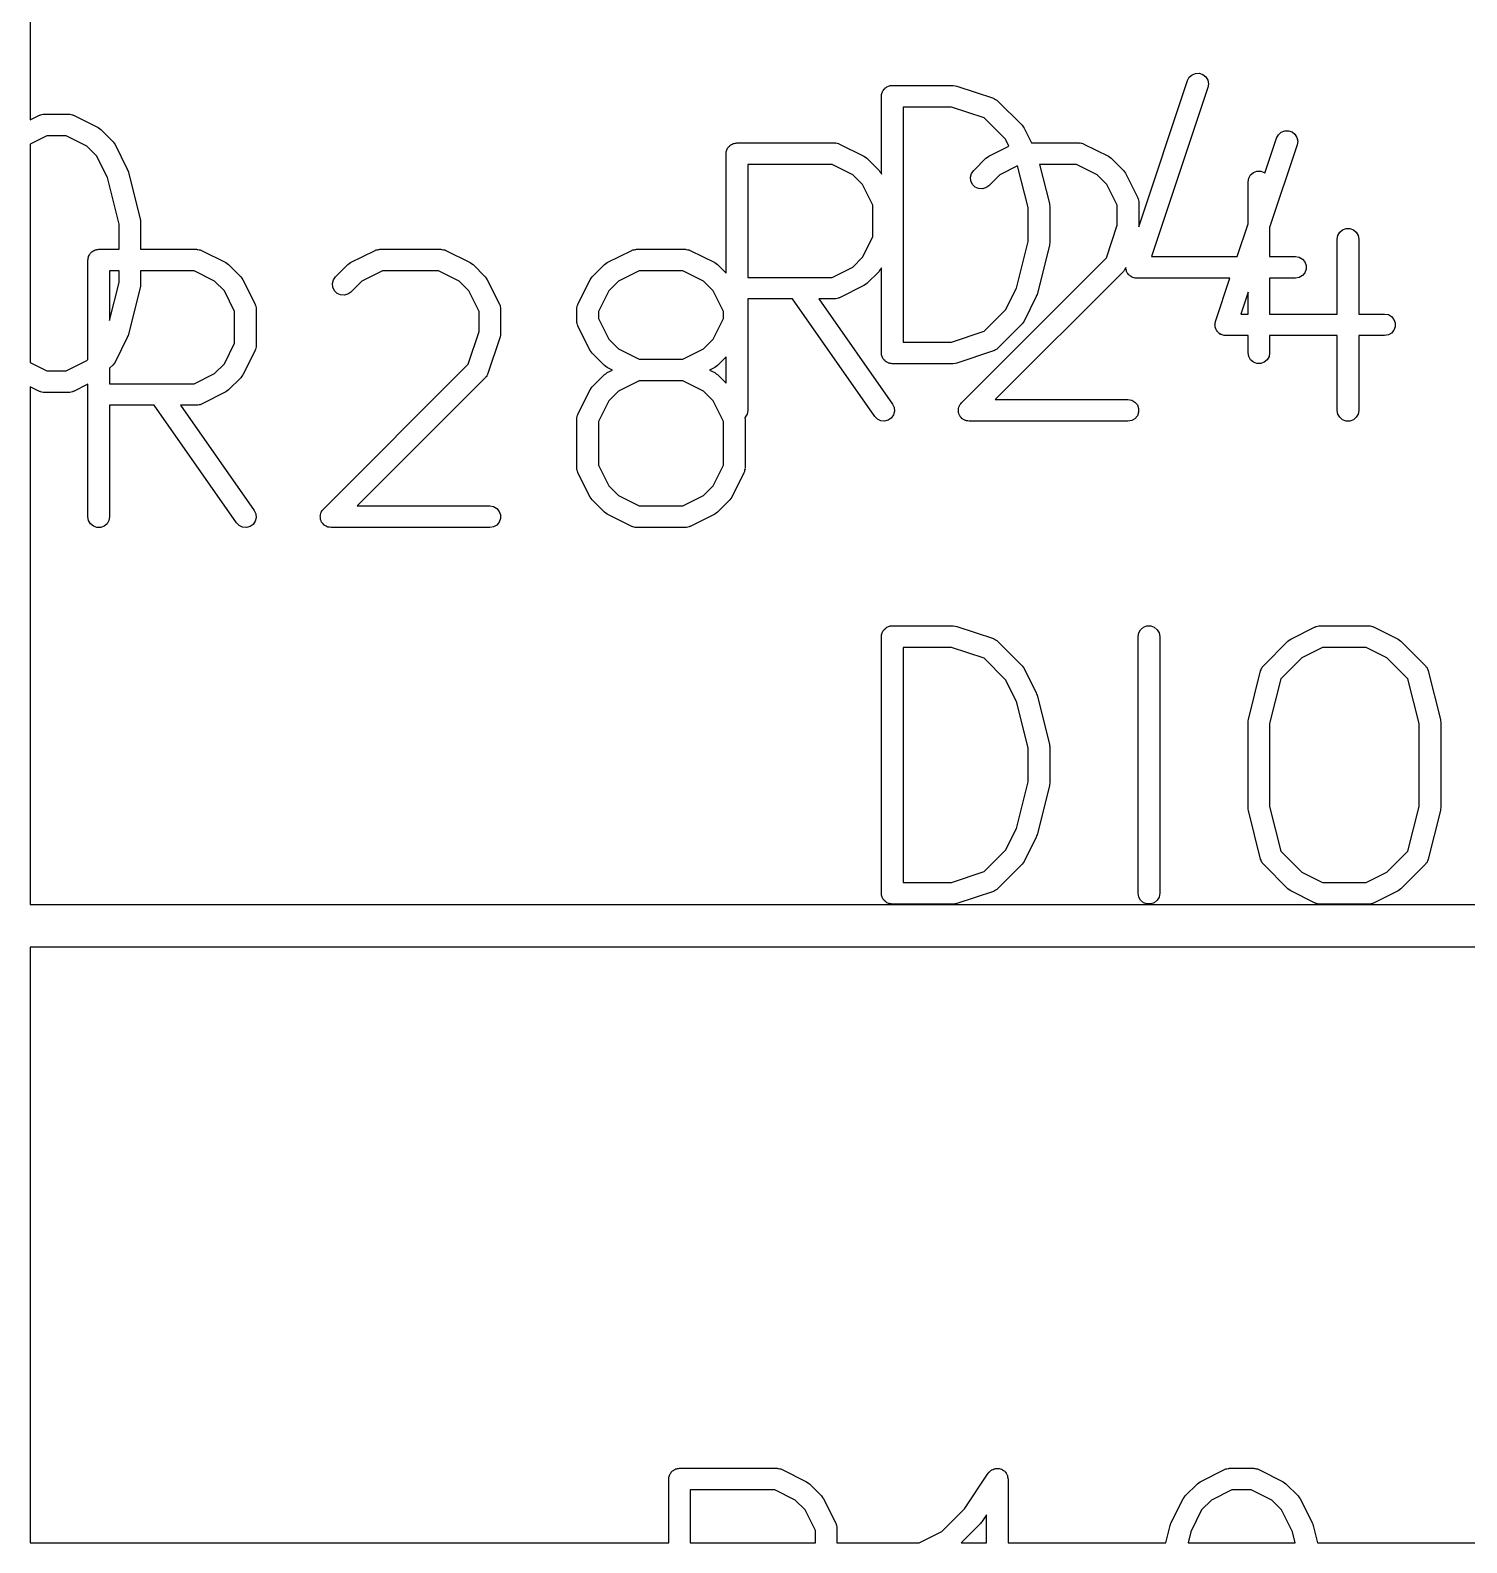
# Model space of a CAD drawing. Extents: x -2.2 to 89.1, y -78.6 to 9.2.
# Drawn here: x 65.1 to 71.85, y -37.4 to -30.29 of the extents above; entities that cross this region are included whole.
import ezdxf

# ---------------------------------------------------------------- set-up
doc = ezdxf.new("R2010")
doc.units = 0
doc.header["$MEASUREMENT"] = 0
doc.layers.add('BLACK', color=7, linetype='CONTINUOUS')

msp = doc.modelspace()

# ---------------------------------------------------------------- linework, layer by layer
at = {"layer": 'Black'}
for p, q in [((65.1, -27.65), (65.1, -30.7123)), ((70.562, -30.5003), (70.5784, -30.4938)), ((70.5784, -30.4938), (70.596, -30.4933)), ((70.596, -30.4933), (70.6128, -30.4989)), ((69.1111, -30.5722), (69.1133, -30.5684)), ((69.1133, -30.5684), (69.1168, -30.5655)), ((69.1168, -30.5655), (69.1196, -30.5621)), ((69.1196, -30.5621), (69.1235, -30.5599)), ((69.1235, -30.5599), (69.1269, -30.5571)), ((69.1269, -30.5571), (69.131, -30.5555)), ((69.131, -30.5555), (69.1349, -30.5533)), ((69.1349, -30.5533), (69.1393, -30.5525)), ((69.1393, -30.5525), (69.1434, -30.551)), ((69.1434, -30.551), (69.1479, -30.551)), ((69.1479, -30.551), (69.1523, -30.5502)), ((69.1523, -30.5502), (69.4395, -30.5502)), ((69.4395, -30.5502), (69.4475, -30.5517)), ((69.4475, -30.5517), (69.4556, -30.5529)), ((69.4556, -30.5529), (69.6279, -30.6103)), ((70.3115, -31.2141), (70.5404, -30.5275)), ((70.6368, -30.5597), (70.3718, -31.3546)), ((70.5404, -30.5275), (70.5488, -30.512)), ((70.5488, -30.512), (70.562, -30.5003)), ((70.6128, -30.4989), (70.6266, -30.5099)), ((70.6266, -30.5099), (70.6358, -30.5249)), ((70.6358, -30.5249), (70.6394, -30.5422)), ((70.6394, -30.5422), (70.6368, -30.5597)), ((69.1015, -30.601), (69.1022, -30.5967)), ((69.1015, -30.9668), (69.1015, -30.601)), ((69.1022, -30.5922), (69.1038, -30.5881)), ((69.1022, -30.5967), (69.1022, -30.5922)), ((69.1038, -30.5881), (69.1045, -30.5837)), ((69.1045, -30.5837), (69.1067, -30.5798)), ((69.1067, -30.5798), (69.1083, -30.5756)), ((69.1083, -30.5756), (69.1111, -30.5722)), ((69.6279, -30.6103), (69.6305, -30.6117)), ((69.6305, -30.6117), (69.6333, -30.6125)), ((69.6333, -30.6125), (69.6382, -30.6159)), ((69.6382, -30.6159), (69.6435, -30.6187)), ((69.6435, -30.6187), (69.6454, -30.6209)), ((69.6454, -30.6209), (69.6478, -30.6226)), ((69.6478, -30.6226), (69.7627, -30.7375)), ((65.1, -30.7123), (65.1434, -30.6906)), ((65.1434, -30.6906), (65.1462, -30.6898)), ((65.1462, -30.6898), (65.1487, -30.6883)), ((65.1487, -30.6883), (65.1546, -30.6873)), ((65.1546, -30.6873), (65.1603, -30.6856)), ((65.1603, -30.6856), (65.1632, -30.6858)), ((65.1632, -30.6858), (65.1661, -30.6852)), ((65.1661, -30.6852), (65.281, -30.6852)), ((65.281, -30.6852), (65.2839, -30.6858)), ((65.2839, -30.6858), (65.2868, -30.6856)), ((65.2868, -30.6856), (65.2925, -30.6873)), ((65.2925, -30.6873), (65.2984, -30.6883)), ((65.2984, -30.6883), (65.3009, -30.6898)), ((65.3009, -30.6898), (65.3037, -30.6906)), ((65.3037, -30.6906), (65.4186, -30.7481)), ((69.2031, -30.6518), (69.2031, -31.7567)), ((69.4313, -30.6518), (69.2031, -30.6518)), ((69.5844, -30.7029), (69.4313, -30.6518)), ((69.685, -30.8035), (69.5844, -30.7029)), ((65.4186, -30.7481), (65.4252, -30.7529)), ((65.4252, -30.7529), (65.4318, -30.7576)), ((65.4318, -30.7576), (65.4893, -30.815)), ((69.7627, -30.7375), (69.7674, -30.7442)), ((69.7674, -30.7442), (69.7722, -30.7507)), ((69.7722, -30.7507), (69.807, -30.8202)), ((70.9594, -30.7975), (70.9678, -30.782)), ((70.9678, -30.782), (70.981, -30.7703)), ((70.981, -30.7703), (70.9974, -30.7638)), ((70.9974, -30.7638), (71.0151, -30.7633)), ((71.0151, -30.7633), (71.0318, -30.7689)), ((71.0318, -30.7689), (71.0456, -30.7799)), ((71.0456, -30.7799), (71.0549, -30.7949)), ((65.1781, -30.7868), (65.1, -30.8259)), ((65.1, -30.8259), (65.1, -31.8527)), ((65.269, -30.7868), (65.1781, -30.7868)), ((65.3658, -30.8353), (65.269, -30.7868)), ((65.4116, -30.881), (65.3658, -30.8353)), ((65.4893, -30.815), (65.494, -30.8217)), ((65.494, -30.8217), (65.4988, -30.8282)), ((65.4988, -30.8282), (65.5563, -30.9431)), ((68.3738, -30.8581), (68.3745, -30.8537)), ((68.3745, -30.8537), (68.3767, -30.8498)), ((68.3767, -30.8498), (68.3783, -30.8456)), ((68.3783, -30.8456), (68.3811, -30.8422)), ((68.3811, -30.8422), (68.3833, -30.8384)), ((68.3833, -30.8384), (68.3868, -30.8355)), ((68.3868, -30.8355), (68.3896, -30.8321)), ((68.3896, -30.8321), (68.3935, -30.8299)), ((68.3935, -30.8299), (68.3969, -30.8271)), ((68.3969, -30.8271), (68.401, -30.8255)), ((68.401, -30.8255), (68.4049, -30.8233)), ((68.4049, -30.8233), (68.4093, -30.8225)), ((68.4093, -30.8225), (68.4134, -30.821)), ((68.4134, -30.821), (68.4179, -30.821)), ((68.4179, -30.821), (68.4223, -30.8202)), ((68.4223, -30.8202), (68.8819, -30.8202)), ((68.8819, -30.8202), (68.8848, -30.8208)), ((68.8848, -30.8208), (68.8877, -30.8206)), ((68.8877, -30.8206), (68.8934, -30.8223)), ((68.8934, -30.8223), (68.8993, -30.8233)), ((68.8993, -30.8233), (68.9018, -30.8248)), ((68.9018, -30.8248), (68.9046, -30.8256)), ((68.9046, -30.8256), (69.0195, -30.8831)), ((69.606, -30.8831), (69.7011, -30.8356)), ((69.7011, -30.8356), (69.685, -30.8035)), ((69.807, -30.8202), (70.0309, -30.8202)), ((70.0309, -30.8202), (70.0338, -30.8208)), ((70.0338, -30.8208), (70.0367, -30.8206)), ((70.0367, -30.8206), (70.0424, -30.8223)), ((70.0424, -30.8223), (70.0483, -30.8233)), ((70.0483, -30.8233), (70.0508, -30.8248)), ((70.0508, -30.8248), (70.0536, -30.8256)), ((70.0536, -30.8256), (70.1686, -30.8831)), ((70.9046, -30.962), (70.9594, -30.7975)), ((71.0558, -30.8297), (70.9266, -31.2172)), ((71.0549, -30.7949), (71.0584, -30.8122)), ((71.0584, -30.8122), (71.0558, -30.8297)), ((65.4629, -30.9836), (65.4116, -30.881)), ((68.3715, -30.871), (68.3722, -30.8667)), ((68.3715, -31.4332), (68.3715, -30.871)), ((68.3722, -30.8622), (68.3738, -30.8581)), ((68.3722, -30.8667), (68.3722, -30.8622)), ((68.4731, -30.9218), (68.4731, -31.4522)), ((68.8699, -30.9218), (68.4731, -30.9218)), ((68.9667, -30.9703), (68.8699, -30.9218)), ((69.0195, -30.8831), (69.026, -30.8879)), ((69.026, -30.8879), (69.0327, -30.8926)), ((69.0327, -30.8926), (69.0902, -30.95)), ((69.5354, -30.95), (69.5928, -30.8926)), ((69.5928, -30.8926), (69.5995, -30.8879)), ((69.5995, -30.8879), (69.606, -30.8831)), ((70.0189, -30.9218), (69.845, -30.9218)), ((69.845, -30.9218), (69.891, -31.1058)), ((70.1157, -30.9703), (70.0189, -30.9218)), ((70.1686, -30.8831), (70.1751, -30.8879)), ((70.1751, -30.8879), (70.1818, -30.8926)), ((70.1818, -30.8926), (70.2392, -30.95)), ((65.5175, -31.2019), (65.4629, -30.9836)), ((65.5563, -30.9431), (65.5579, -30.9485)), ((65.5579, -30.9485), (65.5601, -30.9535)), ((65.5601, -30.9535), (65.6176, -31.1833)), ((69.0125, -31.016), (68.9667, -30.9703)), ((69.0902, -30.95), (69.0948, -30.9567)), ((69.0948, -30.9567), (69.0997, -30.9632)), ((69.0997, -30.9632), (69.1015, -30.9668)), ((69.5207, -30.9815), (69.5253, -30.9645)), ((69.5222, -30.9991), (69.5207, -30.9815)), ((69.5253, -30.9645), (69.5354, -30.95)), ((69.6589, -30.9703), (69.6072, -31.0219)), ((69.742, -30.9287), (69.6589, -30.9703)), ((69.7909, -31.1244), (69.742, -30.9287)), ((70.1615, -31.016), (70.1157, -30.9703)), ((70.2392, -30.95), (70.2439, -30.9567)), ((70.2439, -30.9567), (70.2487, -30.9632)), ((70.2487, -30.9632), (70.3062, -31.0781)), ((70.825, -31.0032), (70.8281, -30.9858)), ((70.8281, -30.9858), (70.8369, -30.9706)), ((70.8369, -30.9706), (70.8504, -30.9592)), ((70.8504, -30.9592), (70.867, -30.9532)), ((70.867, -30.9532), (70.8847, -30.9532)), ((70.8847, -30.9532), (70.9012, -30.9592)), ((70.9012, -30.9592), (70.9046, -30.962)), ((69.0609, -31.1128), (69.0125, -31.016)), ((69.5297, -31.0151), (69.5222, -30.9991)), ((69.5422, -31.0276), (69.5297, -31.0151)), ((69.5582, -31.035), (69.5422, -31.0276)), ((69.5757, -31.0366), (69.5582, -31.035)), ((69.5928, -31.032), (69.5757, -31.0366)), ((69.6072, -31.0219), (69.5928, -31.032)), ((70.2099, -31.1128), (70.1615, -31.016)), ((70.825, -31.2007), (70.825, -31.0032)), ((69.0609, -31.2612), (69.0609, -31.1128)), ((69.7909, -31.2842), (69.7909, -31.1244)), ((69.891, -31.1058), (69.8914, -31.112)), ((69.8914, -31.112), (69.8925, -31.1181)), ((69.8925, -31.1181), (69.8925, -31.2905)), ((70.2099, -31.2075), (70.2099, -31.1128)), ((70.3062, -31.0781), (70.307, -31.0809)), ((70.307, -31.0809), (70.3085, -31.0835)), ((70.3085, -31.0835), (70.3095, -31.0893)), ((70.3095, -31.0893), (70.3112, -31.095)), ((70.3112, -31.095), (70.311, -31.098)), ((70.311, -31.098), (70.3115, -31.1009)), ((70.3115, -31.1009), (70.3115, -31.2141)), ((65.5175, -31.3202), (65.5175, -31.2019)), ((65.6176, -31.1833), (65.618, -31.1895)), ((65.618, -31.1895), (65.6191, -31.1957)), ((65.6191, -31.1957), (65.6191, -31.3202)), ((70.1589, -31.3607), (70.2099, -31.2075)), ((70.7737, -31.3546), (70.825, -31.2007)), ((69.0125, -31.358), (69.0609, -31.2612)), ((70.9266, -31.2172), (70.9266, -31.3546)), ((71.2441, -31.2732), (71.2471, -31.2558)), ((71.2441, -31.6246), (71.2441, -31.2732)), ((71.2471, -31.2558), (71.256, -31.2406)), ((71.256, -31.2406), (71.2695, -31.2292)), ((71.2695, -31.2292), (71.2861, -31.2232)), ((71.2861, -31.2232), (71.3037, -31.2232)), ((71.3037, -31.2232), (71.3203, -31.2292)), ((71.3203, -31.2292), (71.3338, -31.2406)), ((71.3338, -31.2406), (71.3426, -31.2558)), ((71.3426, -31.2558), (71.3457, -31.2732)), ((71.3457, -31.2732), (71.3457, -31.6246)), ((65.3745, -31.3537), (65.3767, -31.3498)), ((65.3767, -31.3498), (65.3783, -31.3456)), ((65.3783, -31.3456), (65.3811, -31.3422)), ((65.3811, -31.3422), (65.3833, -31.3384)), ((65.3833, -31.3384), (65.3868, -31.3355)), ((65.3868, -31.3355), (65.3896, -31.3321)), ((65.3896, -31.3321), (65.3935, -31.3299)), ((65.3935, -31.3299), (65.3969, -31.3271)), ((65.3969, -31.3271), (65.401, -31.3255)), ((65.401, -31.3255), (65.4049, -31.3233)), ((65.4049, -31.3233), (65.4093, -31.3225)), ((65.4093, -31.3225), (65.4134, -31.321)), ((65.4134, -31.321), (65.4179, -31.321)), ((65.4179, -31.321), (65.4223, -31.3202)), ((65.4223, -31.3202), (65.5175, -31.3202)), ((65.6191, -31.3202), (65.8819, -31.3202)), ((65.8819, -31.3202), (65.8848, -31.3208)), ((65.8848, -31.3208), (65.8877, -31.3206)), ((65.8877, -31.3206), (65.8934, -31.3223)), ((65.8934, -31.3223), (65.8993, -31.3233)), ((65.8993, -31.3233), (65.9018, -31.3248)), ((65.9018, -31.3248), (65.9046, -31.3256)), ((65.9046, -31.3256), (66.0195, -31.3831)), ((66.606, -31.3831), (66.7209, -31.3256)), ((66.7209, -31.3256), (66.7238, -31.3248)), ((66.7238, -31.3248), (66.7263, -31.3233)), ((66.7263, -31.3233), (66.7322, -31.3223)), ((66.7322, -31.3223), (66.7379, -31.3206)), ((66.7379, -31.3206), (66.7408, -31.3208)), ((66.7408, -31.3208), (66.7437, -31.3202)), ((66.7437, -31.3202), (67.0309, -31.3202)), ((67.0309, -31.3202), (67.0338, -31.3208)), ((67.0338, -31.3208), (67.0367, -31.3206)), ((67.0367, -31.3206), (67.0424, -31.3223)), ((67.0424, -31.3223), (67.0483, -31.3233)), ((67.0483, -31.3233), (67.0508, -31.3248)), ((67.0508, -31.3248), (67.0536, -31.3256)), ((67.0536, -31.3256), (67.1686, -31.3831)), ((67.8125, -31.3831), (67.9274, -31.3256)), ((67.9274, -31.3256), (67.9303, -31.3248)), ((67.9303, -31.3248), (67.9328, -31.3233)), ((67.9328, -31.3233), (67.9387, -31.3223)), ((67.9387, -31.3223), (67.9444, -31.3206)), ((67.9444, -31.3206), (67.9473, -31.3208)), ((67.9473, -31.3208), (67.9502, -31.3202)), ((67.9502, -31.3202), (68.18, -31.3202)), ((68.18, -31.3202), (68.1829, -31.3208)), ((68.1829, -31.3208), (68.1858, -31.3206)), ((68.1858, -31.3206), (68.1915, -31.3223)), ((68.1915, -31.3223), (68.1974, -31.3233)), ((68.1974, -31.3233), (68.1999, -31.3248)), ((68.1999, -31.3248), (68.2027, -31.3256)), ((68.2027, -31.3256), (68.3176, -31.3831)), ((69.7363, -31.5026), (69.7909, -31.2842)), ((69.891, -31.3028), (69.8335, -31.5326)), ((69.8914, -31.2966), (69.891, -31.3028)), ((69.8925, -31.2905), (69.8914, -31.2966)), ((65.3715, -31.371), (65.3722, -31.3667)), ((65.3715, -31.8377), (65.3715, -31.371)), ((65.3722, -31.3622), (65.3738, -31.3581)), ((65.3722, -31.3667), (65.3722, -31.3622)), ((65.3738, -31.3581), (65.3745, -31.3537)), ((65.4731, -31.4218), (65.4731, -31.6544)), ((65.5175, -31.4218), (65.4731, -31.4218)), ((65.5175, -31.4767), (65.5175, -31.4218)), ((65.6191, -31.4218), (65.6191, -31.4829)), ((65.8699, -31.4218), (65.6191, -31.4218)), ((65.9667, -31.4703), (65.8699, -31.4218)), ((66.0195, -31.3831), (66.026, -31.3879)), ((66.026, -31.3879), (66.0327, -31.3926)), ((66.0327, -31.3926), (66.0902, -31.45)), ((66.5354, -31.45), (66.5928, -31.3926)), ((66.5928, -31.3926), (66.5995, -31.3879)), ((66.5995, -31.3879), (66.606, -31.3831)), ((66.7557, -31.4218), (66.6589, -31.4703)), ((67.0189, -31.4218), (66.7557, -31.4218)), ((67.1157, -31.4703), (67.0189, -31.4218)), ((67.1686, -31.3831), (67.1751, -31.3879)), ((67.1751, -31.3879), (67.1818, -31.3926)), ((67.1818, -31.3926), (67.2392, -31.45)), ((67.7419, -31.45), (67.7993, -31.3926)), ((67.7993, -31.3926), (67.806, -31.3879)), ((67.806, -31.3879), (67.8125, -31.3831)), ((67.9622, -31.4218), (67.8654, -31.4703)), ((68.168, -31.4218), (67.9622, -31.4218)), ((68.2648, -31.4703), (68.168, -31.4218)), ((68.3176, -31.3831), (68.3241, -31.3879)), ((68.3241, -31.3879), (68.3308, -31.3926)), ((68.3308, -31.3926), (68.3715, -31.4332)), ((68.8699, -31.4522), (68.9667, -31.4038)), ((68.9667, -31.4038), (69.0125, -31.358)), ((69.0948, -31.4174), (69.0902, -31.424)), ((69.0997, -31.4108), (69.0948, -31.4174)), ((69.1015, -31.4073), (69.0997, -31.4108)), ((69.1015, -31.8075), (69.1015, -31.4073)), ((69.4779, -32.0416), (70.1589, -31.3607)), ((70.2409, -31.4216), (70.2392, -31.424)), ((70.2431, -31.4197), (70.2409, -31.4216)), ((70.2459, -31.4145), (70.2431, -31.4197)), ((70.2493, -31.4096), (70.2459, -31.4145)), ((70.2501, -31.4068), (70.2493, -31.4096)), ((70.2507, -31.4056), (70.2501, -31.4068)), ((70.2505, -31.4068), (70.2507, -31.4056)), ((70.2513, -31.4104), (70.2505, -31.4068)), ((70.2513, -31.4142), (70.2513, -31.4104)), ((70.253, -31.419), (70.2513, -31.4142)), ((70.2541, -31.4241), (70.253, -31.419)), ((70.3718, -31.3546), (70.7737, -31.3546)), ((70.9266, -31.3546), (71.0482, -31.3546)), ((71.0482, -31.3546), (71.0656, -31.3576)), ((71.0656, -31.3576), (71.0808, -31.3665)), ((71.0808, -31.3665), (71.0922, -31.38)), ((71.0922, -31.38), (71.0982, -31.3966)), ((71.0982, -31.4142), (71.0922, -31.4308)), ((71.0982, -31.3966), (71.0982, -31.4142)), ((65.4731, -31.6544), (65.5175, -31.4767)), ((65.618, -31.4891), (65.6176, -31.4952)), ((65.6191, -31.4829), (65.618, -31.4891)), ((66.0125, -31.516), (65.9667, -31.4703)), ((66.0902, -31.45), (66.0948, -31.4567)), ((66.0948, -31.4567), (66.0997, -31.4632)), ((66.0997, -31.4632), (66.1571, -31.5781)), ((66.5207, -31.4815), (66.5253, -31.4645)), ((66.5222, -31.4991), (66.5207, -31.4815)), ((66.5253, -31.4645), (66.5354, -31.45)), ((66.6589, -31.4703), (66.6072, -31.5219)), ((67.1615, -31.516), (67.1157, -31.4703)), ((67.2392, -31.45), (67.2439, -31.4567)), ((67.2439, -31.4567), (67.2487, -31.4632)), ((67.2487, -31.4632), (67.3062, -31.5781)), ((67.6749, -31.5781), (67.7324, -31.4632)), ((67.7324, -31.4632), (67.7372, -31.4567)), ((67.7372, -31.4567), (67.7419, -31.45)), ((67.8654, -31.4703), (67.8196, -31.516)), ((68.3106, -31.516), (68.2648, -31.4703)), ((68.4731, -31.4522), (68.8699, -31.4522)), ((69.0195, -31.491), (68.9046, -31.5485)), ((69.0261, -31.4861), (69.0195, -31.491)), ((69.0327, -31.4815), (69.0261, -31.4861)), ((69.0902, -31.424), (69.0327, -31.4815)), ((70.2392, -31.424), (69.6365, -32.0267)), ((70.256, -31.4273), (70.2541, -31.4241)), ((70.2573, -31.4308), (70.256, -31.4273)), ((70.2606, -31.4347), (70.2573, -31.4308)), ((70.2633, -31.4391), (70.2606, -31.4347)), ((70.2662, -31.4414), (70.2633, -31.4391)), ((70.2687, -31.4443), (70.2662, -31.4414)), ((70.2731, -31.4469), (70.2687, -31.4443)), ((70.2771, -31.4501), (70.2731, -31.4469)), ((70.2807, -31.4512), (70.2771, -31.4501)), ((70.2839, -31.4531), (70.2807, -31.4512)), ((70.289, -31.454), (70.2839, -31.4531)), ((70.2939, -31.4556), (70.289, -31.454)), ((70.2976, -31.4555), (70.2939, -31.4556)), ((70.3013, -31.4562), (70.2976, -31.4555)), ((70.7399, -31.4562), (70.3013, -31.4562)), ((70.6722, -31.6593), (70.7399, -31.4562)), ((71.0482, -31.4562), (70.9266, -31.4562)), ((70.9266, -31.4562), (70.9266, -31.6246)), ((71.0656, -31.4531), (71.0482, -31.4562)), ((71.0808, -31.4443), (71.0656, -31.4531)), ((71.0922, -31.4308), (71.0808, -31.4443)), ((65.6176, -31.4952), (65.5601, -31.7251)), ((66.0609, -31.6128), (66.0125, -31.516)), ((66.5297, -31.5151), (66.5222, -31.4991)), ((66.5422, -31.5276), (66.5297, -31.5151)), ((66.5582, -31.535), (66.5422, -31.5276)), ((66.5757, -31.5366), (66.5582, -31.535)), ((66.5928, -31.532), (66.5757, -31.5366)), ((66.6072, -31.5219), (66.5928, -31.532)), ((67.2099, -31.6128), (67.1615, -31.516)), ((67.8196, -31.516), (67.7712, -31.6128)), ((68.359, -31.6128), (68.3106, -31.516)), ((68.6831, -31.5538), (68.4731, -31.5538)), ((68.4731, -31.5538), (68.4731, -32.0775)), ((69.0701, -32.1067), (68.6831, -31.5538)), ((68.8819, -31.5538), (68.8071, -31.5538)), ((68.8071, -31.5538), (69.1533, -32.0484)), ((68.8848, -31.5533), (68.8819, -31.5538)), ((68.8877, -31.5535), (68.8848, -31.5533)), ((68.8934, -31.5518), (68.8877, -31.5535)), ((68.8993, -31.5508), (68.8934, -31.5518)), ((68.9018, -31.5493), (68.8993, -31.5508)), ((68.9046, -31.5485), (68.9018, -31.5493)), ((69.685, -31.6051), (69.7363, -31.5026)), ((69.8297, -31.543), (69.7722, -31.6579)), ((69.8313, -31.5377), (69.8297, -31.543)), ((69.8335, -31.5326), (69.8313, -31.5377)), ((70.825, -31.522), (70.7908, -31.6246)), ((70.825, -31.6246), (70.825, -31.522)), ((66.0609, -31.7612), (66.0609, -31.6128)), ((66.1571, -31.5781), (66.158, -31.5809)), ((66.158, -31.5809), (66.1594, -31.5835)), ((66.1594, -31.5835), (66.1605, -31.5893)), ((66.1605, -31.5893), (66.1622, -31.595)), ((66.1622, -31.595), (66.162, -31.598)), ((66.162, -31.598), (66.1625, -31.6009)), ((66.1625, -31.6009), (66.1625, -31.7732)), ((67.2099, -31.7075), (67.2099, -31.6128)), ((67.3062, -31.5781), (67.307, -31.5809)), ((67.307, -31.5809), (67.3085, -31.5835)), ((67.3085, -31.5835), (67.3095, -31.5893)), ((67.3095, -31.5893), (67.3112, -31.595)), ((67.3112, -31.595), (67.311, -31.598)), ((67.311, -31.598), (67.3115, -31.6009)), ((67.3115, -31.6009), (67.3115, -31.7158)), ((67.6696, -31.6009), (67.6701, -31.598)), ((67.6696, -31.6583), (67.6696, -31.6009)), ((67.6699, -31.595), (67.6716, -31.5893)), ((67.6701, -31.598), (67.6699, -31.595)), ((67.6716, -31.5893), (67.6726, -31.5835)), ((67.6726, -31.5835), (67.6741, -31.5809)), ((67.6741, -31.5809), (67.6749, -31.5781)), ((67.7712, -31.6128), (67.7712, -31.6463)), ((68.359, -31.6463), (68.359, -31.6128)), ((69.5844, -31.7057), (69.685, -31.6051)), ((70.7908, -31.6246), (70.825, -31.6246)), ((70.9266, -31.6246), (71.2441, -31.6246)), ((71.3457, -31.6246), (71.4672, -31.6246)), ((71.4672, -31.6246), (71.4846, -31.6276)), ((71.4846, -31.6276), (71.4999, -31.6365)), ((67.6701, -31.6612), (67.6696, -31.6583)), ((67.6699, -31.6641), (67.6701, -31.6612)), ((67.6716, -31.6698), (67.6699, -31.6641)), ((67.6726, -31.6757), (67.6716, -31.6698)), ((67.6741, -31.6782), (67.6726, -31.6757)), ((67.6749, -31.681), (67.6741, -31.6782)), ((67.7324, -31.7959), (67.6749, -31.681)), ((67.7712, -31.6463), (67.8196, -31.7431)), ((68.3106, -31.7431), (68.359, -31.6463)), ((69.4313, -31.7567), (69.5844, -31.7057)), ((69.7627, -31.6711), (69.6478, -31.786)), ((69.7674, -31.6644), (69.7627, -31.6711)), ((69.7722, -31.6579), (69.7674, -31.6644)), ((70.6696, -31.6768), (70.6703, -31.6717)), ((70.6703, -31.6804), (70.6696, -31.6768)), ((70.6703, -31.6666), (70.6716, -31.663)), ((70.6703, -31.6717), (70.6703, -31.6666)), ((70.6703, -31.6842), (70.6703, -31.6804)), ((70.6721, -31.689), (70.6703, -31.6842)), ((70.6716, -31.663), (70.6722, -31.6593)), ((70.6731, -31.6941), (70.6721, -31.689)), ((70.6751, -31.6973), (70.6731, -31.6941)), ((70.6764, -31.7008), (70.6751, -31.6973)), ((70.6797, -31.7047), (70.6764, -31.7008)), ((70.6823, -31.7091), (70.6797, -31.7047)), ((71.4999, -31.6365), (71.5112, -31.65)), ((71.5112, -31.7008), (71.4999, -31.7143)), ((71.5112, -31.65), (71.5173, -31.6666)), ((71.5173, -31.6842), (71.5112, -31.7008)), ((71.5173, -31.6666), (71.5173, -31.6842)), ((65.5563, -31.7355), (65.4988, -31.8504)), ((65.5579, -31.7301), (65.5563, -31.7355)), ((65.5601, -31.7251), (65.5579, -31.7301)), ((66.0125, -31.858), (66.0609, -31.7612)), ((66.1625, -31.7732), (66.162, -31.7761)), ((66.162, -31.7761), (66.1622, -31.779)), ((67.1589, -31.8607), (67.2099, -31.7075)), ((67.3089, -31.7318), (67.2515, -31.9042)), ((67.3101, -31.7238), (67.3089, -31.7318)), ((67.3115, -31.7158), (67.3101, -31.7238)), ((67.8196, -31.7431), (67.8654, -31.7889)), ((68.2648, -31.7889), (68.3106, -31.7431)), ((69.2031, -31.7567), (69.4313, -31.7567)), ((70.6853, -31.7114), (70.6823, -31.7091)), ((70.6877, -31.7143), (70.6853, -31.7114)), ((70.6922, -31.7169), (70.6877, -31.7143)), ((70.6962, -31.7201), (70.6922, -31.7169)), ((70.6997, -31.7212), (70.6962, -31.7201)), ((70.703, -31.7231), (70.6997, -31.7212)), ((70.708, -31.724), (70.703, -31.7231)), ((70.7129, -31.7256), (70.708, -31.724)), ((70.7167, -31.7255), (70.7129, -31.7256)), ((70.7204, -31.7262), (70.7167, -31.7255)), ((70.825, -31.7262), (70.7204, -31.7262)), ((70.825, -31.8075), (70.825, -31.7262)), ((71.2441, -31.7262), (70.9266, -31.7262)), ((70.9266, -31.7262), (70.9266, -31.8075)), ((71.2441, -32.0775), (71.2441, -31.7262)), ((71.4672, -31.7262), (71.3457, -31.7262)), ((71.3457, -31.7262), (71.3457, -32.0775)), ((71.4846, -31.7231), (71.4672, -31.7262)), ((71.4999, -31.7143), (71.4846, -31.7231)), ((65.269, -31.8917), (65.3658, -31.8433)), ((65.3658, -31.8433), (65.3715, -31.8377)), ((66.1571, -31.7959), (66.0997, -31.9108)), ((66.158, -31.7931), (66.1571, -31.7959)), ((66.1594, -31.7906), (66.158, -31.7931)), ((66.1605, -31.7847), (66.1594, -31.7906)), ((66.1622, -31.779), (66.1605, -31.7847)), ((67.7372, -31.8025), (67.7324, -31.7959)), ((67.7419, -31.8091), (67.7372, -31.8025)), ((67.7993, -31.8666), (67.7419, -31.8091)), ((67.8654, -31.7889), (67.9622, -31.8373)), ((67.9622, -31.8373), (68.168, -31.8373)), ((68.168, -31.8373), (68.2648, -31.7889)), ((68.3715, -31.8259), (68.3308, -31.8666)), ((68.3715, -31.9503), (68.3715, -31.8259)), ((69.1022, -31.8119), (69.1015, -31.8075)), ((69.1022, -31.8164), (69.1022, -31.8119)), ((69.1038, -31.8205), (69.1022, -31.8164)), ((69.1045, -31.8249), (69.1038, -31.8205)), ((69.1067, -31.8288), (69.1045, -31.8249)), ((69.1083, -31.8329), (69.1067, -31.8288)), ((69.1111, -31.8364), (69.1083, -31.8329)), ((69.1133, -31.8402), (69.1111, -31.8364)), ((69.1168, -31.8431), (69.1133, -31.8402)), ((69.1196, -31.8465), (69.1168, -31.8431)), ((69.1235, -31.8487), (69.1196, -31.8465)), ((69.1269, -31.8515), (69.1235, -31.8487)), ((69.6279, -31.7983), (69.4556, -31.8557)), ((69.6305, -31.7969), (69.6279, -31.7983)), ((69.6333, -31.7961), (69.6305, -31.7969)), ((69.6382, -31.7927), (69.6333, -31.7961)), ((69.6435, -31.7899), (69.6382, -31.7927)), ((69.6454, -31.7877), (69.6435, -31.7899)), ((69.6478, -31.786), (69.6454, -31.7877)), ((70.8281, -31.8249), (70.825, -31.8075)), ((70.8369, -31.8402), (70.8281, -31.8249)), ((70.8504, -31.8515), (70.8369, -31.8402)), ((70.9147, -31.8402), (70.9012, -31.8515)), ((70.9236, -31.8249), (70.9147, -31.8402)), ((70.9266, -31.8075), (70.9236, -31.8249)), ((65.1, -31.8527), (65.1781, -31.8917)), ((65.1781, -31.8917), (65.269, -31.8917)), ((65.4893, -31.8636), (65.4731, -31.8798)), ((65.4731, -31.8798), (65.4731, -31.9522)), ((65.494, -31.8569), (65.4893, -31.8636)), ((65.4988, -31.8504), (65.494, -31.8569)), ((65.8699, -31.9522), (65.9667, -31.9038)), ((65.9667, -31.9038), (66.0125, -31.858)), ((66.0948, -31.9174), (66.0902, -31.924)), ((66.0997, -31.9108), (66.0948, -31.9174)), ((66.4779, -32.5416), (67.1589, -31.8607)), ((67.2431, -31.9197), (67.2409, -31.9216)), ((67.2459, -31.9145), (67.2431, -31.9197)), ((67.2493, -31.9096), (67.2459, -31.9145)), ((67.2501, -31.9068), (67.2493, -31.9096)), ((67.2515, -31.9042), (67.2501, -31.9068)), ((67.7419, -31.9671), (67.7993, -31.9096)), ((67.806, -31.8713), (67.7993, -31.8666)), ((67.7993, -31.9096), (67.806, -31.905)), ((67.8125, -31.8761), (67.806, -31.8713)), ((67.806, -31.905), (67.8125, -31.9001)), ((67.8366, -31.8881), (67.8125, -31.8761)), ((67.8125, -31.9001), (67.8366, -31.8881)), ((68.3176, -31.8761), (68.2936, -31.8881)), ((68.2936, -31.8881), (68.3176, -31.9001)), ((68.3242, -31.8712), (68.3176, -31.8761)), ((68.3176, -31.9001), (68.3242, -31.905)), ((68.3308, -31.8666), (68.3242, -31.8712)), ((68.3242, -31.905), (68.3308, -31.9096)), ((68.3308, -31.9096), (68.3715, -31.9503)), ((69.131, -31.8531), (69.1269, -31.8515)), ((69.1349, -31.8553), (69.131, -31.8531)), ((69.1393, -31.8561), (69.1349, -31.8553)), ((69.1434, -31.8576), (69.1393, -31.8561)), ((69.1479, -31.8576), (69.1434, -31.8576)), ((69.1523, -31.8583), (69.1479, -31.8576)), ((69.4395, -31.8583), (69.1523, -31.8583)), ((69.4475, -31.8569), (69.4395, -31.8583)), ((69.4556, -31.8557), (69.4475, -31.8569)), ((70.867, -31.8576), (70.8504, -31.8515)), ((70.8847, -31.8576), (70.867, -31.8576)), ((70.9012, -31.8515), (70.8847, -31.8576)), ((65.1434, -31.988), (65.1, -31.9663)), ((65.1, -31.9663), (65.1, -34.4)), ((65.1462, -31.9888), (65.1434, -31.988)), ((65.1487, -31.9903), (65.1462, -31.9888)), ((65.1546, -31.9913), (65.1487, -31.9903)), ((65.1603, -31.993), (65.1546, -31.9913)), ((65.2925, -31.9913), (65.2868, -31.993)), ((65.2984, -31.9903), (65.2925, -31.9913)), ((65.3009, -31.9888), (65.2984, -31.9903)), ((65.3037, -31.988), (65.3009, -31.9888)), ((65.3715, -31.9541), (65.3037, -31.988)), ((65.3715, -32.5775), (65.3715, -31.9541)), ((65.4731, -31.9522), (65.8699, -31.9522)), ((66.0195, -31.991), (65.9046, -32.0485)), ((66.0261, -31.9861), (66.0195, -31.991)), ((66.0327, -31.9815), (66.0261, -31.9861)), ((66.0902, -31.924), (66.0327, -31.9815)), ((67.2392, -31.924), (66.6365, -32.5267)), ((67.2409, -31.9216), (67.2392, -31.924)), ((67.6749, -32.0952), (67.7324, -31.9803)), ((67.7324, -31.9803), (67.7372, -31.9738)), ((67.7372, -31.9738), (67.7419, -31.9671)), ((67.8654, -31.9873), (67.8196, -32.0331)), ((67.9622, -31.9389), (67.8654, -31.9873)), ((68.168, -31.9389), (67.9622, -31.9389)), ((68.2648, -31.9873), (68.168, -31.9389)), ((68.3106, -32.0331), (68.2648, -31.9873)), ((65.1632, -31.9928), (65.1603, -31.993)), ((65.1661, -31.9933), (65.1632, -31.9928)), ((65.281, -31.9933), (65.1661, -31.9933)), ((65.2839, -31.9928), (65.281, -31.9933)), ((65.2868, -31.993), (65.2839, -31.9928)), ((65.6831, -32.0538), (65.4731, -32.0538)), ((65.4731, -32.0538), (65.4731, -32.5775)), ((66.0701, -32.6067), (65.6831, -32.0538)), ((65.8819, -32.0538), (65.8071, -32.0538)), ((65.8071, -32.0538), (66.1533, -32.5484)), ((65.8848, -32.0533), (65.8819, -32.0538)), ((65.8877, -32.0535), (65.8848, -32.0533)), ((65.8934, -32.0518), (65.8877, -32.0535)), ((65.8993, -32.0508), (65.8934, -32.0518)), ((65.9018, -32.0493), (65.8993, -32.0508)), ((65.9046, -32.0485), (65.9018, -32.0493)), ((67.8196, -32.0331), (67.7712, -32.1299)), ((68.359, -32.1299), (68.3106, -32.0331)), ((69.1533, -32.0484), (69.1608, -32.0644)), ((69.4661, -32.0625), (69.4678, -32.0561)), ((69.4678, -32.0561), (69.4691, -32.0543)), ((69.4691, -32.0543), (69.4699, -32.0521)), ((69.4699, -32.0521), (69.4741, -32.0471)), ((69.4741, -32.0471), (69.4779, -32.0416)), ((69.6365, -32.0267), (70.2607, -32.0267)), ((70.2607, -32.0267), (70.2781, -32.0298)), ((70.2781, -32.0298), (70.2934, -32.0386)), ((70.2934, -32.0386), (70.3047, -32.0521)), ((70.3047, -32.0521), (70.3108, -32.0687)), ((67.6696, -32.1179), (67.6701, -32.115)), ((67.6696, -32.3477), (67.6696, -32.1179)), ((67.6699, -32.1121), (67.6716, -32.1064)), ((67.6701, -32.115), (67.6699, -32.1121)), ((67.6716, -32.1064), (67.6726, -32.1006)), ((67.6726, -32.1006), (67.6741, -32.098)), ((67.6741, -32.098), (67.6749, -32.0952)), ((67.7712, -32.1299), (67.7712, -32.3357)), ((68.359, -32.3357), (68.359, -32.1299)), ((68.4612, -32.1102), (68.46, -32.1112)), ((68.46, -32.1112), (68.4603, -32.1121)), ((68.4603, -32.1121), (68.4601, -32.115)), ((68.4601, -32.115), (68.4606, -32.1179)), ((68.4606, -32.1179), (68.4606, -32.3477)), ((68.47, -32.0949), (68.4612, -32.1102)), ((68.4731, -32.0775), (68.47, -32.0949)), ((69.0825, -32.1192), (69.0701, -32.1067)), ((69.0985, -32.1266), (69.0825, -32.1192)), ((69.1161, -32.1282), (69.0985, -32.1266)), ((69.1332, -32.1236), (69.1161, -32.1282)), ((69.1476, -32.1135), (69.1332, -32.1236)), ((69.1577, -32.099), (69.1476, -32.1135)), ((69.1623, -32.082), (69.1577, -32.099)), ((69.1608, -32.0644), (69.1623, -32.082)), ((69.4633, -32.0731), (69.4638, -32.071)), ((69.4638, -32.0797), (69.4633, -32.0731)), ((69.4638, -32.0687), (69.4661, -32.0625)), ((69.4638, -32.071), (69.4638, -32.0687)), ((69.4638, -32.0864), (69.4638, -32.0797)), ((69.4646, -32.0885), (69.4638, -32.0864)), ((69.4648, -32.0907), (69.4646, -32.0885)), ((69.4676, -32.0967), (69.4648, -32.0907)), ((69.4699, -32.1029), (69.4676, -32.0967)), ((69.4713, -32.1047), (69.4699, -32.1029)), ((69.4722, -32.1067), (69.4713, -32.1047)), ((69.4769, -32.1114), (69.4722, -32.1067)), ((69.4812, -32.1165), (69.4769, -32.1114)), ((69.4831, -32.1176), (69.4812, -32.1165)), ((69.4847, -32.1192), (69.4831, -32.1176)), ((69.4907, -32.122), (69.4847, -32.1192)), ((69.4965, -32.1253), (69.4907, -32.122)), ((69.4987, -32.1257), (69.4965, -32.1253)), ((69.5007, -32.1266), (69.4987, -32.1257)), ((69.5073, -32.1272), (69.5007, -32.1266)), ((69.5139, -32.1283), (69.5073, -32.1272)), ((70.2607, -32.1283), (69.5139, -32.1283)), ((70.2781, -32.1253), (70.2607, -32.1283)), ((70.2934, -32.1165), (70.2781, -32.1253)), ((70.3047, -32.1029), (70.2934, -32.1165)), ((70.3108, -32.0864), (70.3047, -32.1029)), ((70.3108, -32.0687), (70.3108, -32.0864)), ((71.2471, -32.0949), (71.2441, -32.0775)), ((71.256, -32.1102), (71.2471, -32.0949)), ((71.2695, -32.1215), (71.256, -32.1102)), ((71.2861, -32.1276), (71.2695, -32.1215)), ((71.3037, -32.1276), (71.2861, -32.1276)), ((71.3203, -32.1215), (71.3037, -32.1276)), ((71.3338, -32.1102), (71.3203, -32.1215)), ((71.3426, -32.0949), (71.3338, -32.1102)), ((71.3457, -32.0775), (71.3426, -32.0949)), ((67.7712, -32.3357), (67.8196, -32.4326)), ((68.3106, -32.4326), (68.359, -32.3357)), ((67.6701, -32.3506), (67.6696, -32.3477)), ((67.6699, -32.3535), (67.6701, -32.3506)), ((67.6716, -32.3593), (67.6699, -32.3535)), ((67.6726, -32.3651), (67.6716, -32.3593)), ((67.6741, -32.3676), (67.6726, -32.3651)), ((67.6749, -32.3705), (67.6741, -32.3676)), ((67.7324, -32.4854), (67.6749, -32.3705)), ((68.4552, -32.3705), (68.3978, -32.4854)), ((68.4561, -32.3676), (68.4552, -32.3705)), ((68.4575, -32.3651), (68.4561, -32.3676)), ((68.4586, -32.3593), (68.4575, -32.3651)), ((68.4603, -32.3535), (68.4586, -32.3593)), ((68.4606, -32.3477), (68.4601, -32.3506)), ((68.4601, -32.3506), (68.4603, -32.3535)), ((67.7372, -32.4919), (67.7324, -32.4854)), ((67.8196, -32.4326), (67.8654, -32.4783)), ((67.8654, -32.4783), (67.9622, -32.5267)), ((68.168, -32.5267), (68.2648, -32.4783)), ((68.2648, -32.4783), (68.3106, -32.4326)), ((68.3978, -32.4854), (68.3929, -32.4919)), ((66.1533, -32.5484), (66.1608, -32.5644)), ((66.4661, -32.5625), (66.4678, -32.5561)), ((66.4678, -32.5561), (66.4691, -32.5543)), ((66.4691, -32.5543), (66.4699, -32.5521)), ((66.4699, -32.5521), (66.4741, -32.5471)), ((66.4741, -32.5471), (66.4779, -32.5416)), ((66.6365, -32.5267), (67.2607, -32.5267)), ((67.2607, -32.5267), (67.2781, -32.5298)), ((67.2781, -32.5298), (67.2934, -32.5386)), ((67.2934, -32.5386), (67.3047, -32.5521)), ((67.3047, -32.5521), (67.3108, -32.5687)), ((67.7419, -32.4986), (67.7372, -32.4919)), ((67.7993, -32.556), (67.7419, -32.4986)), ((67.806, -32.5607), (67.7993, -32.556)), ((67.9622, -32.5267), (68.168, -32.5267)), ((68.3308, -32.556), (68.3241, -32.5607)), ((68.3883, -32.4986), (68.3308, -32.556)), ((68.3929, -32.4919), (68.3883, -32.4986)), ((65.3745, -32.5949), (65.3715, -32.5775)), ((65.3833, -32.6102), (65.3745, -32.5949)), ((65.3969, -32.6215), (65.3833, -32.6102)), ((65.4134, -32.6276), (65.3969, -32.6215)), ((65.4311, -32.6276), (65.4134, -32.6276)), ((65.4477, -32.6215), (65.4311, -32.6276)), ((65.4612, -32.6102), (65.4477, -32.6215)), ((65.47, -32.5949), (65.4612, -32.6102)), ((65.4731, -32.5775), (65.47, -32.5949)), ((66.0825, -32.6192), (66.0701, -32.6067)), ((66.0985, -32.6266), (66.0825, -32.6192)), ((66.1161, -32.6282), (66.0985, -32.6266)), ((66.1332, -32.6236), (66.1161, -32.6282)), ((66.1476, -32.6135), (66.1332, -32.6236)), ((66.1577, -32.599), (66.1476, -32.6135)), ((66.1623, -32.582), (66.1577, -32.599)), ((66.1608, -32.5644), (66.1623, -32.582)), ((66.4633, -32.5731), (66.4638, -32.571)), ((66.4638, -32.5797), (66.4633, -32.5731)), ((66.4638, -32.5687), (66.4661, -32.5625)), ((66.4638, -32.571), (66.4638, -32.5687)), ((66.4638, -32.5864), (66.4638, -32.5797)), ((66.4646, -32.5885), (66.4638, -32.5864)), ((66.4648, -32.5907), (66.4646, -32.5885)), ((66.4676, -32.5967), (66.4648, -32.5907)), ((66.4699, -32.6029), (66.4676, -32.5967)), ((66.4713, -32.6047), (66.4699, -32.6029)), ((66.4722, -32.6067), (66.4713, -32.6047)), ((66.4769, -32.6114), (66.4722, -32.6067)), ((66.4812, -32.6165), (66.4769, -32.6114)), ((66.4831, -32.6176), (66.4812, -32.6165)), ((66.4847, -32.6192), (66.4831, -32.6176)), ((66.4907, -32.622), (66.4847, -32.6192)), ((66.4965, -32.6253), (66.4907, -32.622)), ((66.4987, -32.6257), (66.4965, -32.6253)), ((66.5007, -32.6266), (66.4987, -32.6257)), ((66.5073, -32.6272), (66.5007, -32.6266)), ((66.5139, -32.6283), (66.5073, -32.6272)), ((67.2607, -32.6283), (66.5139, -32.6283)), ((67.2781, -32.6253), (67.2607, -32.6283)), ((67.2934, -32.6165), (67.2781, -32.6253)), ((67.3047, -32.6029), (67.2934, -32.6165)), ((67.3108, -32.5864), (67.3047, -32.6029)), ((67.3108, -32.5687), (67.3108, -32.5864)), ((67.8125, -32.5655), (67.806, -32.5607)), ((67.9274, -32.623), (67.8125, -32.5655)), ((67.9303, -32.6238), (67.9274, -32.623)), ((67.9328, -32.6253), (67.9303, -32.6238)), ((67.9387, -32.6263), (67.9328, -32.6253)), ((67.9444, -32.628), (67.9387, -32.6263)), ((67.9473, -32.6278), (67.9444, -32.628)), ((67.9502, -32.6283), (67.9473, -32.6278)), ((68.18, -32.6283), (67.9502, -32.6283)), ((68.1829, -32.6278), (68.18, -32.6283)), ((68.1858, -32.628), (68.1829, -32.6278)), ((68.1915, -32.6263), (68.1858, -32.628)), ((68.1974, -32.6253), (68.1915, -32.6263)), ((68.1999, -32.6238), (68.1974, -32.6253)), ((68.2027, -32.623), (68.1999, -32.6238)), ((68.3176, -32.5655), (68.2027, -32.623)), ((68.3241, -32.5607), (68.3176, -32.5655)), ((69.1022, -33.1322), (69.1038, -33.1281)), ((69.1038, -33.1281), (69.1045, -33.1237)), ((69.1045, -33.1237), (69.1067, -33.1198)), ((69.1067, -33.1198), (69.1083, -33.1156)), ((69.1083, -33.1156), (69.1111, -33.1122)), ((69.1111, -33.1122), (69.1133, -33.1084)), ((69.1133, -33.1084), (69.1168, -33.1055)), ((69.1168, -33.1055), (69.1196, -33.1021)), ((69.1196, -33.1021), (69.1235, -33.0999)), ((69.1235, -33.0999), (69.1269, -33.0971)), ((69.1269, -33.0971), (69.131, -33.0955)), ((69.131, -33.0955), (69.1349, -33.0933)), ((69.1349, -33.0933), (69.1393, -33.0925)), ((69.1393, -33.0925), (69.1434, -33.091)), ((69.1434, -33.091), (69.1479, -33.091)), ((69.1479, -33.091), (69.1523, -33.0902)), ((69.1523, -33.0902), (69.4395, -33.0902)), ((69.4395, -33.0902), (69.4475, -33.0917)), ((69.4475, -33.0917), (69.4556, -33.0929)), ((69.4556, -33.0929), (69.6279, -33.1503)), ((70.308, -33.141), (70.311, -33.1237)), ((70.311, -33.1237), (70.3198, -33.1084)), ((70.3198, -33.1084), (70.3334, -33.0971)), ((70.3334, -33.0971), (70.3499, -33.091)), ((70.3499, -33.091), (70.3676, -33.091)), ((70.3676, -33.091), (70.3842, -33.0971)), ((70.3842, -33.0971), (70.3977, -33.1084)), ((70.3977, -33.1084), (70.4065, -33.1237)), ((70.4065, -33.1237), (70.4096, -33.141)), ((71.0255, -33.1531), (71.1404, -33.0956)), ((71.1404, -33.0956), (71.1432, -33.0948)), ((71.1432, -33.0948), (71.1457, -33.0933)), ((71.1457, -33.0933), (71.1516, -33.0923)), ((71.1516, -33.0923), (71.1573, -33.0906)), ((71.1573, -33.0906), (71.1602, -33.0908)), ((71.1602, -33.0908), (71.1631, -33.0902)), ((71.1631, -33.0902), (71.3929, -33.0902)), ((71.3929, -33.0902), (71.3958, -33.0908)), ((71.3958, -33.0908), (71.3987, -33.0906)), ((71.3987, -33.0906), (71.4044, -33.0923)), ((71.4044, -33.0923), (71.4103, -33.0933)), ((71.4103, -33.0933), (71.4128, -33.0948)), ((71.4128, -33.0948), (71.4156, -33.0956)), ((71.4156, -33.0956), (71.5305, -33.1531)), ((69.1015, -33.141), (69.1022, -33.1367)), ((69.1015, -34.3475), (69.1015, -33.141)), ((69.1022, -33.1367), (69.1022, -33.1322)), ((69.2031, -33.1918), (69.2031, -34.2967)), ((69.4313, -33.1918), (69.2031, -33.1918)), ((69.5844, -33.2429), (69.4313, -33.1918)), ((69.6279, -33.1503), (69.6305, -33.1517)), ((69.6305, -33.1517), (69.6333, -33.1525)), ((69.6333, -33.1525), (69.6382, -33.1559)), ((69.6382, -33.1559), (69.6435, -33.1587)), ((69.6435, -33.1587), (69.6454, -33.1609)), ((69.6454, -33.1609), (69.6478, -33.1626)), ((69.6478, -33.1626), (69.7627, -33.2775)), ((70.308, -34.3475), (70.308, -33.141)), ((70.4096, -33.141), (70.4096, -34.3475)), ((70.8974, -33.2775), (71.0123, -33.1626)), ((71.0123, -33.1626), (71.0189, -33.1579)), ((71.0189, -33.1579), (71.0255, -33.1531)), ((71.1751, -33.1918), (71.0783, -33.2402)), ((71.3809, -33.1918), (71.1751, -33.1918)), ((71.4777, -33.2403), (71.3809, -33.1918)), ((71.5305, -33.1531), (71.5371, -33.1579)), ((71.5371, -33.1579), (71.5437, -33.1626)), ((71.5437, -33.1626), (71.6586, -33.2775)), ((69.685, -33.3435), (69.5844, -33.2429)), ((71.0783, -33.2402), (70.9792, -33.3394)), ((71.5768, -33.3394), (71.4777, -33.2403)), ((69.7627, -33.2775), (69.7674, -33.2842)), ((69.7674, -33.2842), (69.7722, -33.2907)), ((69.7722, -33.2907), (69.8297, -33.4056)), ((70.8266, -33.5309), (70.884, -33.3011)), ((70.884, -33.3011), (70.886, -33.2966)), ((70.886, -33.2966), (70.8872, -33.2919)), ((70.8872, -33.2919), (70.8895, -33.2886)), ((70.8895, -33.2886), (70.8912, -33.285)), ((70.8912, -33.285), (70.8946, -33.2815)), ((70.8946, -33.2815), (70.8974, -33.2775)), ((70.9792, -33.3394), (70.9266, -33.5495)), ((71.6294, -33.5495), (71.5768, -33.3394)), ((71.6586, -33.2775), (71.6614, -33.2815)), ((71.6614, -33.2815), (71.6648, -33.285)), ((71.6648, -33.285), (71.6664, -33.2886)), ((71.6664, -33.2886), (71.6688, -33.2919)), ((71.6688, -33.2919), (71.67, -33.2966)), ((71.67, -33.2966), (71.672, -33.3011)), ((71.672, -33.3011), (71.7294, -33.5309)), ((69.7363, -33.446), (69.685, -33.3435)), ((69.8297, -33.4056), (69.8313, -33.4109)), ((69.8313, -33.4109), (69.8335, -33.416)), ((69.7909, -33.6644), (69.7363, -33.446)), ((69.8335, -33.416), (69.891, -33.6458)), ((70.825, -33.5432), (70.8261, -33.5371)), ((70.825, -33.9454), (70.825, -33.5432)), ((70.8261, -33.5371), (70.8266, -33.5309)), ((70.9266, -33.5495), (70.9266, -33.9391)), ((71.6294, -33.9391), (71.6294, -33.5495)), ((71.7294, -33.5309), (71.7299, -33.5371)), ((71.7299, -33.5371), (71.731, -33.5432)), ((71.731, -33.5432), (71.731, -33.9454)), ((69.7909, -33.8242), (69.7909, -33.6644)), ((69.891, -33.6458), (69.8914, -33.652)), ((69.8914, -33.652), (69.8925, -33.6581)), ((69.8925, -33.6581), (69.8925, -33.8305)), ((69.7363, -34.0426), (69.7909, -33.8242)), ((69.8914, -33.8366), (69.891, -33.8428)), ((69.8925, -33.8305), (69.8914, -33.8366)), ((69.891, -33.8428), (69.8335, -34.0726)), ((70.8261, -33.9515), (70.825, -33.9454)), ((70.8266, -33.9577), (70.8261, -33.9515)), ((70.884, -34.1875), (70.8266, -33.9577)), ((70.9266, -33.9391), (70.9792, -34.1492)), ((71.5768, -34.1492), (71.6294, -33.9391)), ((71.7294, -33.9577), (71.672, -34.1875)), ((71.7299, -33.9515), (71.7294, -33.9577)), ((71.731, -33.9454), (71.7299, -33.9515)), ((69.685, -34.1451), (69.7363, -34.0426)), ((69.8297, -34.083), (69.7722, -34.1979)), ((69.8313, -34.0777), (69.8297, -34.083)), ((69.8335, -34.0726), (69.8313, -34.0777)), ((69.5844, -34.2457), (69.685, -34.1451)), ((70.886, -34.192), (70.884, -34.1875)), ((70.8872, -34.1967), (70.886, -34.192)), ((70.9792, -34.1492), (71.0783, -34.2483)), ((71.4777, -34.2483), (71.5768, -34.1492)), ((71.67, -34.192), (71.6688, -34.1967)), ((71.672, -34.1875), (71.67, -34.192)), ((69.4313, -34.2967), (69.5844, -34.2457)), ((69.7627, -34.2111), (69.6478, -34.326)), ((69.7674, -34.2044), (69.7627, -34.2111)), ((69.7722, -34.1979), (69.7674, -34.2044)), ((70.8895, -34.1999), (70.8872, -34.1967)), ((70.8912, -34.2036), (70.8895, -34.1999)), ((70.8946, -34.2071), (70.8912, -34.2036)), ((70.8974, -34.2111), (70.8946, -34.2071)), ((71.0123, -34.326), (70.8974, -34.2111)), ((71.0783, -34.2483), (71.1751, -34.2967)), ((71.3809, -34.2967), (71.4777, -34.2483)), ((71.6586, -34.2111), (71.5437, -34.326)), ((71.6614, -34.2071), (71.6586, -34.2111)), ((71.6648, -34.2036), (71.6614, -34.2071)), ((71.6664, -34.2), (71.6648, -34.2036)), ((71.6688, -34.1967), (71.6664, -34.2)), ((69.2031, -34.2967), (69.4313, -34.2967)), ((69.6305, -34.3369), (69.6279, -34.3383)), ((69.6333, -34.3361), (69.6305, -34.3369)), ((69.6382, -34.3327), (69.6333, -34.3361)), ((69.6435, -34.3299), (69.6382, -34.3327)), ((69.6454, -34.3277), (69.6435, -34.3299)), ((69.6478, -34.326), (69.6454, -34.3277)), ((71.0189, -34.3307), (71.0123, -34.326)), ((71.0255, -34.3355), (71.0189, -34.3307)), ((71.1404, -34.393), (71.0255, -34.3355)), ((71.1751, -34.2967), (71.3809, -34.2967)), ((71.5305, -34.3355), (71.4156, -34.393)), ((71.5371, -34.3307), (71.5305, -34.3355)), ((71.5437, -34.326), (71.5371, -34.3307)), ((65.1, -34.4), (76, -34.4)), ((69.1022, -34.3519), (69.1015, -34.3475)), ((69.1022, -34.3564), (69.1022, -34.3519)), ((69.1038, -34.3605), (69.1022, -34.3564)), ((69.1045, -34.3649), (69.1038, -34.3605)), ((69.1067, -34.3688), (69.1045, -34.3649)), ((69.1083, -34.3729), (69.1067, -34.3688)), ((69.1111, -34.3764), (69.1083, -34.3729)), ((69.1133, -34.3802), (69.1111, -34.3764)), ((69.1168, -34.3831), (69.1133, -34.3802)), ((69.1196, -34.3865), (69.1168, -34.3831)), ((69.1235, -34.3887), (69.1196, -34.3865)), ((69.1269, -34.3915), (69.1235, -34.3887)), ((69.131, -34.3931), (69.1269, -34.3915)), ((69.1349, -34.3953), (69.131, -34.3931)), ((69.1393, -34.3961), (69.1349, -34.3953)), ((69.1434, -34.3976), (69.1393, -34.3961)), ((69.1479, -34.3976), (69.1434, -34.3976)), ((69.1523, -34.3983), (69.1479, -34.3976)), ((69.4395, -34.3983), (69.1523, -34.3983)), ((69.4475, -34.3969), (69.4395, -34.3983)), ((69.4556, -34.3957), (69.4475, -34.3969)), ((69.6279, -34.3383), (69.4556, -34.3957)), ((70.311, -34.3649), (70.308, -34.3475)), ((70.3198, -34.3802), (70.311, -34.3649)), ((70.3334, -34.3915), (70.3198, -34.3802)), ((70.3499, -34.3976), (70.3334, -34.3915)), ((70.3676, -34.3976), (70.3499, -34.3976)), ((70.3842, -34.3915), (70.3676, -34.3976)), ((70.3977, -34.3802), (70.3842, -34.3915)), ((70.4065, -34.3649), (70.3977, -34.3802)), ((70.4096, -34.3475), (70.4065, -34.3649)), ((71.1432, -34.3938), (71.1404, -34.393)), ((71.1457, -34.3953), (71.1432, -34.3938)), ((71.1516, -34.3963), (71.1457, -34.3953)), ((71.1573, -34.398), (71.1516, -34.3963)), ((71.1602, -34.3978), (71.1573, -34.398)), ((71.1631, -34.3983), (71.1602, -34.3978)), ((71.3929, -34.3983), (71.1631, -34.3983)), ((71.3958, -34.3978), (71.3929, -34.3983)), ((71.3987, -34.398), (71.3958, -34.3978)), ((71.4044, -34.3963), (71.3987, -34.398)), ((71.4103, -34.3953), (71.4044, -34.3963)), ((71.4128, -34.3938), (71.4103, -34.3953)), ((71.4156, -34.393), (71.4128, -34.3938)), ((76, -34.6), (65.1, -34.6)), ((65.1, -34.6), (65.1, -37.4)), ((68.1015, -37.101), (68.1022, -37.0967)), ((68.1015, -37.4), (68.1015, -37.101)), ((68.1022, -37.0922), (68.1038, -37.0881)), ((68.1022, -37.0967), (68.1022, -37.0922)), ((68.1038, -37.0881), (68.1045, -37.0837)), ((68.1045, -37.0837), (68.1067, -37.0798)), ((68.1067, -37.0798), (68.1083, -37.0756)), ((68.1083, -37.0756), (68.1111, -37.0722)), ((68.1111, -37.0722), (68.1133, -37.0684)), ((68.1133, -37.0684), (68.1168, -37.0655)), ((68.1168, -37.0655), (68.1196, -37.0621)), ((68.1196, -37.0621), (68.1235, -37.0599)), ((68.1235, -37.0599), (68.1269, -37.0571)), ((68.1269, -37.0571), (68.131, -37.0555)), ((68.131, -37.0555), (68.1349, -37.0533)), ((68.1349, -37.0533), (68.1393, -37.0525)), ((68.1393, -37.0525), (68.1434, -37.051)), ((68.1434, -37.051), (68.1479, -37.051)), ((68.1479, -37.051), (68.1523, -37.0502)), ((68.1523, -37.0502), (68.6119, -37.0502)), ((68.6119, -37.0502), (68.6148, -37.0508)), ((68.6148, -37.0508), (68.6177, -37.0506)), ((68.6177, -37.0506), (68.6234, -37.0523)), ((68.6234, -37.0523), (68.6293, -37.0533)), ((68.6293, -37.0533), (68.6318, -37.0548)), ((68.6318, -37.0548), (68.6346, -37.0556)), ((68.6346, -37.0556), (68.7495, -37.1131)), ((69.4916, -37.241), (69.6038, -37.0729)), ((69.6038, -37.0729), (69.6057, -37.0708)), ((69.6057, -37.0708), (69.6071, -37.0684)), ((69.6071, -37.0684), (69.6118, -37.0645)), ((69.6118, -37.0645), (69.6159, -37.0601)), ((69.6159, -37.0601), (69.6185, -37.0589)), ((69.6185, -37.0589), (69.6206, -37.0571)), ((69.6206, -37.0571), (69.6263, -37.055)), ((69.6263, -37.055), (69.6318, -37.0523)), ((69.6318, -37.0523), (69.6346, -37.052)), ((69.6346, -37.052), (69.6372, -37.051)), ((69.6372, -37.051), (69.6433, -37.051)), ((69.6433, -37.051), (69.6493, -37.0504)), ((69.6493, -37.0504), (69.652, -37.051)), ((69.652, -37.051), (69.6548, -37.051)), ((69.6548, -37.051), (69.6605, -37.0531)), ((69.6605, -37.0531), (69.6664, -37.0545)), ((69.6664, -37.0545), (69.6688, -37.0561)), ((69.6688, -37.0561), (69.6714, -37.0571)), ((69.6714, -37.0571), (69.6761, -37.061)), ((69.6761, -37.061), (69.6811, -37.0643)), ((69.6811, -37.0643), (69.6828, -37.0666)), ((69.6828, -37.0666), (69.6849, -37.0684)), ((69.6849, -37.0684), (69.688, -37.0736)), ((69.688, -37.0736), (69.6916, -37.0785)), ((69.6916, -37.0785), (69.6924, -37.0812)), ((69.6924, -37.0812), (69.6938, -37.0837)), ((69.6938, -37.0837), (69.6948, -37.0896)), ((69.6948, -37.0896), (69.6965, -37.0955)), ((69.6965, -37.0955), (69.6963, -37.0983)), ((69.6963, -37.0983), (69.6968, -37.101)), ((69.6968, -37.101), (69.6968, -37.4)), ((70.6, -37.1131), (70.7149, -37.0556)), ((70.7149, -37.0556), (70.7177, -37.0548)), ((70.7177, -37.0548), (70.7202, -37.0533)), ((70.7202, -37.0533), (70.7261, -37.0523)), ((70.7261, -37.0523), (70.7318, -37.0506)), ((70.7318, -37.0506), (70.7347, -37.0508)), ((70.7347, -37.0508), (70.7376, -37.0502)), ((70.7376, -37.0502), (70.8525, -37.0502)), ((70.8525, -37.0502), (70.8554, -37.0508)), ((70.8554, -37.0508), (70.8583, -37.0506)), ((70.8583, -37.0506), (70.864, -37.0523)), ((70.864, -37.0523), (70.8699, -37.0533)), ((70.8699, -37.0533), (70.8724, -37.0548)), ((70.8724, -37.0548), (70.8752, -37.0556)), ((70.8752, -37.0556), (70.9901, -37.1131)), ((68.2031, -37.1518), (68.2031, -37.4)), ((68.5999, -37.1518), (68.2031, -37.1518)), ((68.6967, -37.2003), (68.5999, -37.1518)), ((68.7495, -37.1131), (68.756, -37.1179)), ((68.756, -37.1179), (68.7627, -37.1226)), ((68.7627, -37.1226), (68.8202, -37.18)), ((68.8202, -37.18), (68.8248, -37.1867)), ((70.5247, -37.1867), (70.5293, -37.18)), ((70.5293, -37.18), (70.5868, -37.1226)), ((70.5868, -37.1226), (70.5935, -37.1179)), ((70.5935, -37.1179), (70.6, -37.1131)), ((70.7496, -37.1518), (70.6528, -37.2002)), ((70.8405, -37.1518), (70.7496, -37.1518)), ((70.9373, -37.2003), (70.8405, -37.1518)), ((70.9901, -37.1131), (70.9967, -37.1179)), ((70.9967, -37.1179), (71.0033, -37.1226)), ((71.0033, -37.1226), (71.0608, -37.18)), ((71.0608, -37.18), (71.0655, -37.1867)), ((68.7425, -37.246), (68.6967, -37.2003)), ((68.7909, -37.3428), (68.7425, -37.246)), ((68.8248, -37.1867), (68.8297, -37.1932)), ((68.8297, -37.1932), (68.8871, -37.3081)), ((69.3861, -37.3466), (69.4916, -37.241)), ((70.4624, -37.3081), (70.5198, -37.1932)), ((70.5198, -37.1932), (70.5247, -37.1867)), ((70.607, -37.246), (70.5557, -37.3486)), ((70.6528, -37.2002), (70.607, -37.246)), ((70.9831, -37.246), (70.9373, -37.2003)), ((71.0344, -37.3486), (70.9831, -37.246)), ((71.0655, -37.1867), (71.0703, -37.1932)), ((71.0703, -37.1932), (71.1278, -37.3081)), ((68.8871, -37.3081), (68.888, -37.3109)), ((68.888, -37.3109), (68.8894, -37.3135)), ((68.8894, -37.3135), (68.8905, -37.3193)), ((68.8905, -37.3193), (68.8922, -37.325)), ((69.567, -37.3093), (69.4764, -37.4)), ((69.5699, -37.3052), (69.567, -37.3093)), ((69.5734, -37.3016), (69.5699, -37.3052)), ((69.5952, -37.2688), (69.5734, -37.3016)), ((69.5952, -37.4), (69.5952, -37.2688)), ((70.4382, -37.4), (70.4585, -37.3185)), ((70.4585, -37.3185), (70.4608, -37.3135)), ((70.4608, -37.3135), (70.4624, -37.3081)), ((71.1278, -37.3081), (71.1294, -37.3135)), ((71.1294, -37.3135), (71.1316, -37.3185)), ((71.1316, -37.3185), (71.152, -37.4)), ((68.7909, -37.4), (68.7909, -37.3428)), ((68.8922, -37.325), (68.892, -37.328)), ((68.892, -37.328), (68.8925, -37.3309)), ((68.8925, -37.3309), (68.8925, -37.4)), ((69.2792, -37.4), (69.3861, -37.3466)), ((70.5557, -37.3486), (70.5429, -37.4)), ((71.0473, -37.4), (71.0344, -37.3486)), ((65.1, -37.4), (68.1015, -37.4)), ((68.2031, -37.4), (68.7909, -37.4)), ((68.8925, -37.4), (69.2792, -37.4)), ((69.4764, -37.4), (69.5952, -37.4)), ((69.6968, -37.4), (70.4382, -37.4)), ((70.5429, -37.4), (71.0473, -37.4)), ((71.152, -37.4), (72.5698, -37.4))]:
    msp.add_line(p, q, dxfattribs=at)

doc.saveas('drawing.dxf')
